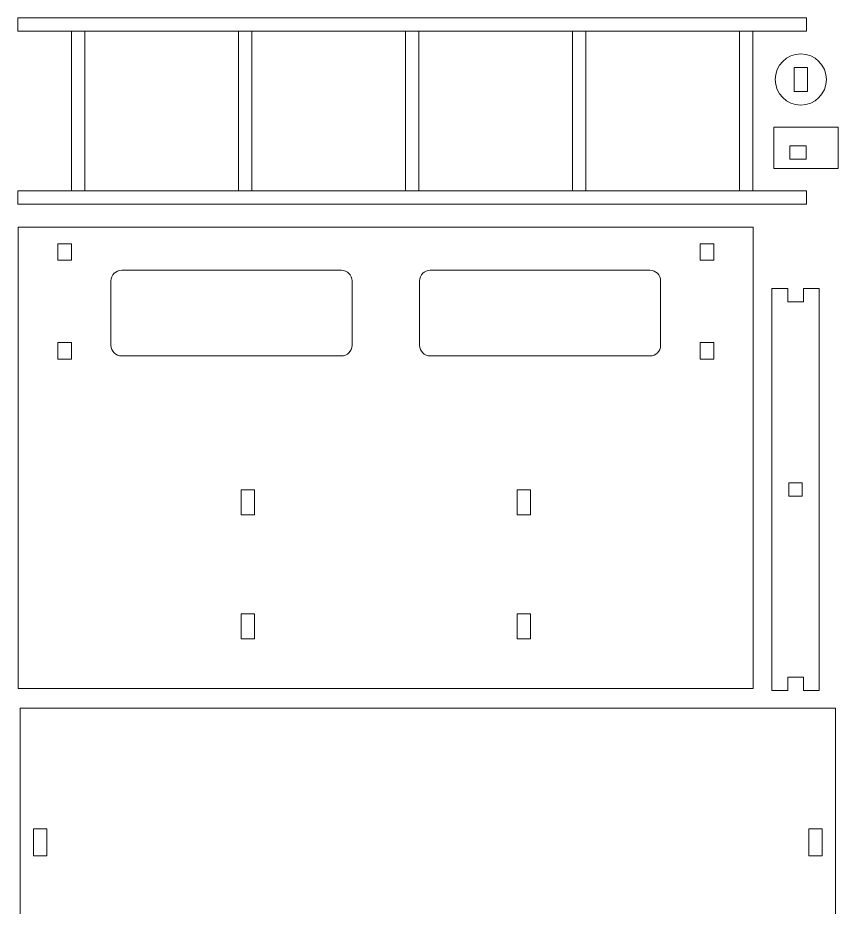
# Model space of a CAD drawing. Header units: centimetres. Extents: x -89 to 134, y -61 to -11.
# Drawn here: x -89.49 to -73.88, y -29.56 to -12.63 of the extents above; entities that cross this region are included whole.
import ezdxf

# ---------------------------------------------------------------- set-up
doc = ezdxf.new("R2010")
doc.units = ezdxf.units.CM
doc.header["$MEASUREMENT"] = 0
doc.layers.add('Camada 1', color=7, linetype='Continuous')

msp = doc.modelspace()

# ---------------------------------------------------------------- linework, layer by layer
at = {"layer": 'Camada 1', "lineweight": 9}
for points, knots in [([(-88.47477, -15.92471), (-88.47477, -15.92471), (-89.49464, -15.92471), (-89.49464, -15.92471), (-89.49464, -15.92471), (-89.49464, -15.92471), (-89.49464, -16.17968), (-89.49464, -16.17968), (-89.49464, -16.17968), (-89.49464, -16.17968), (-74.48257, -16.17968), (-74.48257, -16.17968), (-74.48257, -16.17968), (-74.48257, -16.17968), (-74.48257, -15.92471), (-74.48257, -15.92471), (-74.48257, -15.92471), (-74.48257, -15.92471), (-75.50244, -15.92471), (-75.50244, -15.92471), (-75.50244, -15.92471), (-75.50244, -15.92471), (-75.50244, -12.88548), (-75.50244, -12.88548), (-75.50244, -12.88548), (-75.50244, -12.88548), (-74.48257, -12.88548), (-74.48257, -12.88548), (-74.48257, -12.88548), (-74.48257, -12.88548), (-74.48257, -12.63052), (-74.48257, -12.63052), (-74.48257, -12.63052), (-74.48257, -12.63052), (-89.49464, -12.63052), (-89.49464, -12.63052), (-89.49464, -12.63052), (-89.49464, -12.63052), (-89.49464, -12.88548), (-89.49464, -12.88548), (-89.49464, -12.88548), (-89.49464, -12.88548), (-88.47477, -12.88548), (-88.47477, -12.88548), (-88.47477, -12.88548), (-88.47477, -12.88548), (-88.47477, -15.92471), (-88.47477, -15.92471)], [0, 0, 0, 0, 0.07692308, 0.07692308, 0.07692308, 0.07692308, 0.15384615, 0.15384615, 0.15384615, 0.15384615, 0.23076923, 0.23076923, 0.23076923, 0.23076923, 0.30769231, 0.30769231, 0.30769231, 0.30769231, 0.38461538, 0.38461538, 0.38461538, 0.38461538, 0.46153846, 0.46153846, 0.46153846, 0.46153846, 0.53846154, 0.53846154, 0.53846154, 0.53846154, 0.61538462, 0.61538462, 0.61538462, 0.61538462, 0.69230769, 0.69230769, 0.69230769, 0.69230769, 0.76923077, 0.76923077, 0.76923077, 0.76923077, 0.84615385, 0.84615385, 0.84615385, 0.84615385, 1, 1, 1, 1]), ([(-85.29542, -12.88548), (-85.29542, -12.88548), (-85.29542, -15.92471), (-85.29542, -15.92471), (-85.29542, -15.92471), (-85.29542, -15.92471), (-88.2198, -15.92471), (-88.2198, -15.92471), (-88.2198, -15.92471), (-88.2198, -15.92471), (-88.2198, -12.88548), (-88.2198, -12.88548), (-88.2198, -12.88548), (-88.2198, -12.88548), (-85.29542, -12.88548), (-85.29542, -12.88548)], [0, 0, 0, 0, 0.2, 0.2, 0.2, 0.2, 0.4, 0.4, 0.4, 0.4, 0.6, 0.6, 0.6, 0.6, 1, 1, 1, 1]), ([(-85.04046, -15.92471), (-85.04046, -15.92471), (-85.04046, -12.88548), (-85.04046, -12.88548), (-85.04046, -12.88548), (-85.04046, -12.88548), (-82.11608, -12.88548), (-82.11608, -12.88548), (-82.11608, -12.88548), (-82.11608, -12.88548), (-82.11608, -15.92471), (-82.11608, -15.92471), (-82.11608, -15.92471), (-82.11608, -15.92471), (-85.04046, -15.92471), (-85.04046, -15.92471)], [0, 0, 0, 0, 0.2, 0.2, 0.2, 0.2, 0.4, 0.4, 0.4, 0.4, 0.6, 0.6, 0.6, 0.6, 1, 1, 1, 1]), ([(-81.86112, -15.92471), (-81.86112, -15.92471), (-81.86112, -12.88548), (-81.86112, -12.88548), (-81.86112, -12.88548), (-81.86112, -12.88548), (-78.93674, -12.88548), (-78.93674, -12.88548), (-78.93674, -12.88548), (-78.93674, -12.88548), (-78.93674, -15.92471), (-78.93674, -15.92471), (-78.93674, -15.92471), (-78.93674, -15.92471), (-81.86112, -15.92471), (-81.86112, -15.92471)], [0, 0, 0, 0, 0.2, 0.2, 0.2, 0.2, 0.4, 0.4, 0.4, 0.4, 0.6, 0.6, 0.6, 0.6, 1, 1, 1, 1]), ([(-75.75741, -12.88548), (-75.75741, -12.88548), (-75.75741, -15.92471), (-75.75741, -15.92471), (-75.75741, -15.92471), (-75.75741, -15.92471), (-78.68178, -15.92471), (-78.68178, -15.92471), (-78.68178, -15.92471), (-78.68178, -15.92471), (-78.68178, -12.88548), (-78.68178, -12.88548), (-78.68178, -12.88548), (-78.68178, -12.88548), (-75.75741, -12.88548), (-75.75741, -12.88548)], [0, 0, 0, 0, 0.2, 0.2, 0.2, 0.2, 0.4, 0.4, 0.4, 0.4, 0.6, 0.6, 0.6, 0.6, 1, 1, 1, 1]), ([(-74.58861, -13.31885), (-74.32006, -13.31885), (-74.10236, -13.53655), (-74.10236, -13.8051), (-74.10236, -13.8051), (-74.10236, -14.07365), (-74.32006, -14.29135), (-74.58861, -14.29135), (-74.58861, -14.29135), (-74.85716, -14.29135), (-75.07486, -14.07365), (-75.07486, -13.8051), (-75.07486, -13.8051), (-75.07486, -13.53655), (-74.85716, -13.31885), (-74.58861, -13.31885)], [0, 0, 0, 0, 0.2, 0.2, 0.2, 0.2, 0.4, 0.4, 0.4, 0.4, 0.6, 0.6, 0.6, 0.6, 1, 1, 1, 1]), ([(-74.46112, -13.57563), (-74.46112, -13.57563), (-74.46112, -14.03457), (-74.46112, -14.03457), (-74.46112, -14.03457), (-74.46112, -14.03457), (-74.71608, -14.03457), (-74.71608, -14.03457), (-74.71608, -14.03457), (-74.71608, -14.03457), (-74.71608, -13.57563), (-74.71608, -13.57563), (-74.71608, -13.57563), (-74.71608, -13.57563), (-74.46112, -13.57563), (-74.46112, -13.57563)], [0, 0, 0, 0, 0.2, 0.2, 0.2, 0.2, 0.4, 0.4, 0.4, 0.4, 0.6, 0.6, 0.6, 0.6, 1, 1, 1, 1]), ([(-73.87659, -15.49712), (-73.87659, -15.49712), (-75.10073, -15.49713), (-75.10073, -15.49713), (-75.10073, -15.49713), (-75.10073, -15.49713), (-75.10034, -14.71327), (-75.10034, -14.71327), (-75.10034, -14.71327), (-75.10034, -14.71327), (-73.8765, -14.71306), (-73.8765, -14.71306), (-73.8765, -14.71306), (-73.8765, -14.71306), (-73.87659, -15.49712), (-73.87659, -15.49712)], [0, 0, 0, 0, 0.2, 0.2, 0.2, 0.2, 0.4, 0.4, 0.4, 0.4, 0.6, 0.6, 0.6, 0.6, 1, 1, 1, 1]), ([(-74.48848, -15.31958), (-74.48848, -15.31958), (-74.79452, -15.31954), (-74.79452, -15.31954), (-74.79452, -15.31954), (-74.79452, -15.31954), (-74.7945, -15.06459), (-74.7945, -15.06459), (-74.7945, -15.06459), (-74.7945, -15.06459), (-74.48846, -15.06466), (-74.48846, -15.06466), (-74.48846, -15.06466), (-74.48846, -15.06466), (-74.48848, -15.31958), (-74.48848, -15.31958)], [0, 0, 0, 0, 0.2, 0.2, 0.2, 0.2, 0.4, 0.4, 0.4, 0.4, 0.6, 0.6, 0.6, 0.6, 1, 1, 1, 1]), ([(-89.4848, -25.39257), (-89.4848, -25.39257), (-75.49242, -25.39257), (-75.49242, -25.39257), (-75.49242, -25.39257), (-75.49242, -25.39257), (-75.49242, -16.61762), (-75.49242, -16.61762), (-75.49242, -16.61762), (-75.49242, -16.61762), (-89.4848, -16.61762), (-89.4848, -16.61762), (-89.4848, -16.61762), (-89.4848, -16.61762), (-89.4848, -25.39257), (-89.4848, -25.39257)], [0, 0, 0, 0, 0.2, 0.2, 0.2, 0.2, 0.4, 0.4, 0.4, 0.4, 0.6, 0.6, 0.6, 0.6, 1, 1, 1, 1]), ([(-88.73013, -17.24465), (-88.73013, -17.24465), (-88.73013, -16.93114), (-88.73013, -16.93114), (-88.73013, -16.93114), (-88.73013, -16.93114), (-88.47516, -16.93114), (-88.47516, -16.93114), (-88.47516, -16.93114), (-88.47516, -16.93114), (-88.47516, -17.24465), (-88.47516, -17.24465), (-88.47516, -17.24465), (-88.47516, -17.24465), (-88.73013, -17.24465), (-88.73013, -17.24465)], [0, 0, 0, 0, 0.2, 0.2, 0.2, 0.2, 0.4, 0.4, 0.4, 0.4, 0.6, 0.6, 0.6, 0.6, 1, 1, 1, 1]), ([(-76.50206, -17.24465), (-76.50206, -17.24465), (-76.24709, -17.24465), (-76.24709, -17.24465), (-76.24709, -17.24465), (-76.24709, -17.24465), (-76.24709, -16.93114), (-76.24709, -16.93114), (-76.24709, -16.93114), (-76.24709, -16.93114), (-76.50206, -16.93114), (-76.50206, -16.93114), (-76.50206, -16.93114), (-76.50206, -16.93114), (-76.50206, -17.24465), (-76.50206, -17.24465)], [0, 0, 0, 0, 0.2, 0.2, 0.2, 0.2, 0.4, 0.4, 0.4, 0.4, 0.6, 0.6, 0.6, 0.6, 1, 1, 1, 1]), ([(-83.13105, -17.6375), (-83.13105, -17.6375), (-83.13105, -18.86134), (-83.13105, -18.86134), (-83.13105, -18.86134), (-83.13105, -18.97517), (-83.22243, -19.06532), (-83.33503, -19.06532), (-83.33503, -19.06532), (-83.33503, -19.06532), (-87.51651, -19.06532), (-87.51651, -19.06532), (-87.51651, -19.06532), (-87.62913, -19.06532), (-87.7205, -18.97517), (-87.7205, -18.86134), (-87.7205, -18.86134), (-87.7205, -18.86134), (-87.7205, -17.6375), (-87.7205, -17.6375), (-87.7205, -17.6375), (-87.7205, -17.52369), (-87.62918, -17.43352), (-87.51651, -17.43352), (-87.51651, -17.43352), (-87.51651, -17.43352), (-83.33503, -17.43352), (-83.33503, -17.43352), (-83.33503, -17.43352), (-83.22097, -17.43352), (-83.13105, -17.52503), (-83.13105, -17.6375)], [0, 0, 0, 0, 0.11111111, 0.11111111, 0.11111111, 0.11111111, 0.22222222, 0.22222222, 0.22222222, 0.22222222, 0.33333333, 0.33333333, 0.33333333, 0.33333333, 0.44444444, 0.44444444, 0.44444444, 0.44444444, 0.55555556, 0.55555556, 0.55555556, 0.55555556, 0.66666667, 0.66666667, 0.66666667, 0.66666667, 0.77777778, 0.77777778, 0.77777778, 0.77777778, 1, 1, 1, 1]), ([(-77.25673, -17.6375), (-77.25673, -17.6375), (-77.25673, -18.86134), (-77.25673, -18.86134), (-77.25673, -18.86134), (-77.25673, -18.97517), (-77.34811, -19.06532), (-77.4607, -19.06532), (-77.4607, -19.06532), (-77.4607, -19.06532), (-81.64219, -19.06532), (-81.64219, -19.06532), (-81.64219, -19.06532), (-81.7548, -19.06532), (-81.84617, -18.97518), (-81.84617, -18.86134), (-81.84617, -18.86134), (-81.84617, -18.86134), (-81.84617, -17.6375), (-81.84617, -17.6375), (-81.84617, -17.6375), (-81.84617, -17.52368), (-81.75485, -17.43352), (-81.64219, -17.43352), (-81.64219, -17.43352), (-81.64219, -17.43352), (-77.4607, -17.43352), (-77.4607, -17.43352), (-77.4607, -17.43352), (-77.34779, -17.43352), (-77.25673, -17.52421), (-77.25673, -17.6375)], [0, 0, 0, 0, 0.11111111, 0.11111111, 0.11111111, 0.11111111, 0.22222222, 0.22222222, 0.22222222, 0.22222222, 0.33333333, 0.33333333, 0.33333333, 0.33333333, 0.44444444, 0.44444444, 0.44444444, 0.44444444, 0.55555556, 0.55555556, 0.55555556, 0.55555556, 0.66666667, 0.66666667, 0.66666667, 0.66666667, 0.77777778, 0.77777778, 0.77777778, 0.77777778, 1, 1, 1, 1]), ([(-74.539, -25.17465), (-74.539, -25.17465), (-74.539, -25.42963), (-74.539, -25.42963), (-74.539, -25.42963), (-74.539, -25.42963), (-74.23978, -25.42963), (-74.23978, -25.42963), (-74.23978, -25.42963), (-74.23978, -25.42963), (-74.23978, -17.78056), (-74.23978, -17.78056), (-74.23978, -17.78056), (-74.23978, -17.78056), (-74.539, -17.78056), (-74.539, -17.78056), (-74.539, -17.78056), (-74.539, -17.78056), (-74.539, -18.03553), (-74.539, -18.03553), (-74.539, -18.03553), (-74.539, -18.03553), (-74.83822, -18.03553), (-74.83822, -18.03553), (-74.83822, -18.03553), (-74.83822, -18.03553), (-74.83822, -17.78056), (-74.83822, -17.78056), (-74.83822, -17.78056), (-74.83822, -17.78056), (-75.13744, -17.78056), (-75.13744, -17.78056), (-75.13744, -17.78056), (-75.13744, -17.78056), (-75.13744, -25.42963), (-75.13744, -25.42963), (-75.13744, -25.42963), (-75.13744, -25.42963), (-74.83822, -25.42963), (-74.83822, -25.42963), (-74.83822, -25.42963), (-74.83822, -25.42963), (-74.83822, -25.17465), (-74.83822, -25.17465), (-74.83822, -25.17465), (-74.83822, -25.17465), (-74.539, -25.17465), (-74.539, -25.17465)], [0, 0, 0, 0, 0.07692308, 0.07692308, 0.07692308, 0.07692308, 0.15384615, 0.15384615, 0.15384615, 0.15384615, 0.23076923, 0.23076923, 0.23076923, 0.23076923, 0.30769231, 0.30769231, 0.30769231, 0.30769231, 0.38461538, 0.38461538, 0.38461538, 0.38461538, 0.46153846, 0.46153846, 0.46153846, 0.46153846, 0.53846154, 0.53846154, 0.53846154, 0.53846154, 0.61538462, 0.61538462, 0.61538462, 0.61538462, 0.69230769, 0.69230769, 0.69230769, 0.69230769, 0.76923077, 0.76923077, 0.76923077, 0.76923077, 0.84615385, 0.84615385, 0.84615385, 0.84615385, 1, 1, 1, 1]), ([(-88.47516, -18.81222), (-88.47516, -18.81222), (-88.47516, -19.12574), (-88.47516, -19.12574), (-88.47516, -19.12574), (-88.47516, -19.12574), (-88.73013, -19.12574), (-88.73013, -19.12574), (-88.73013, -19.12574), (-88.73013, -19.12574), (-88.73013, -18.81222), (-88.73013, -18.81222), (-88.73013, -18.81222), (-88.73013, -18.81222), (-88.47516, -18.81222), (-88.47516, -18.81222)], [0, 0, 0, 0, 0.2, 0.2, 0.2, 0.2, 0.4, 0.4, 0.4, 0.4, 0.6, 0.6, 0.6, 0.6, 1, 1, 1, 1]), ([(-76.24709, -19.12574), (-76.24709, -19.12574), (-76.24709, -18.81222), (-76.24709, -18.81222), (-76.24709, -18.81222), (-76.24709, -18.81222), (-76.50206, -18.81222), (-76.50206, -18.81222), (-76.50206, -18.81222), (-76.50206, -18.81222), (-76.50206, -19.12574), (-76.50206, -19.12574), (-76.50206, -19.12574), (-76.50206, -19.12574), (-76.24709, -19.12574), (-76.24709, -19.12574)], [0, 0, 0, 0, 0.2, 0.2, 0.2, 0.2, 0.4, 0.4, 0.4, 0.4, 0.6, 0.6, 0.6, 0.6, 1, 1, 1, 1]), ([(-74.56112, -21.47761), (-74.56112, -21.47761), (-74.81611, -21.47761), (-74.81611, -21.47761), (-74.81611, -21.47761), (-74.81611, -21.47761), (-74.81611, -21.73257), (-74.81611, -21.73257), (-74.81611, -21.73257), (-74.81611, -21.73257), (-74.56112, -21.73257), (-74.56112, -21.73257), (-74.56112, -21.73257), (-74.56112, -21.73257), (-74.56112, -21.47761), (-74.56112, -21.47761)], [0, 0, 0, 0, 0.2, 0.2, 0.2, 0.2, 0.4, 0.4, 0.4, 0.4, 0.6, 0.6, 0.6, 0.6, 1, 1, 1, 1]), ([(-85.24228, -21.61365), (-85.24228, -21.61365), (-84.9873, -21.61365), (-84.9873, -21.61365), (-84.9873, -21.61365), (-84.9873, -21.61365), (-84.9873, -22.08602), (-84.9873, -22.08602), (-84.9873, -22.08602), (-84.9873, -22.08602), (-85.24228, -22.08602), (-85.24228, -22.08602), (-85.24228, -22.08602), (-85.24228, -22.08602), (-85.24228, -21.61365), (-85.24228, -21.61365)], [0, 0, 0, 0, 0.2, 0.2, 0.2, 0.2, 0.4, 0.4, 0.4, 0.4, 0.6, 0.6, 0.6, 0.6, 1, 1, 1, 1]), ([(-79.73495, -22.08602), (-79.73495, -22.08602), (-79.73495, -21.61365), (-79.73495, -21.61365), (-79.73495, -21.61365), (-79.73495, -21.61365), (-79.98992, -21.61365), (-79.98992, -21.61365), (-79.98992, -21.61365), (-79.98992, -21.61365), (-79.98992, -22.08602), (-79.98992, -22.08602), (-79.98992, -22.08602), (-79.98992, -22.08602), (-79.73495, -22.08602), (-79.73495, -22.08602)], [0, 0, 0, 0, 0.2, 0.2, 0.2, 0.2, 0.4, 0.4, 0.4, 0.4, 0.6, 0.6, 0.6, 0.6, 1, 1, 1, 1]), ([(-85.24228, -23.97547), (-85.24228, -23.97547), (-84.9873, -23.97547), (-84.9873, -23.97547), (-84.9873, -23.97547), (-84.9873, -23.97547), (-84.9873, -24.44783), (-84.9873, -24.44783), (-84.9873, -24.44783), (-84.9873, -24.44783), (-85.24228, -24.44783), (-85.24228, -24.44783), (-85.24228, -24.44783), (-85.24228, -24.44783), (-85.24228, -23.97547), (-85.24228, -23.97547)], [0, 0, 0, 0, 0.2, 0.2, 0.2, 0.2, 0.4, 0.4, 0.4, 0.4, 0.6, 0.6, 0.6, 0.6, 1, 1, 1, 1]), ([(-79.73495, -24.44783), (-79.73495, -24.44783), (-79.73495, -23.97547), (-79.73495, -23.97547), (-79.73495, -23.97547), (-79.73495, -23.97547), (-79.98992, -23.97547), (-79.98992, -23.97547), (-79.98992, -23.97547), (-79.98992, -23.97547), (-79.98992, -24.44783), (-79.98992, -24.44783), (-79.98992, -24.44783), (-79.98992, -24.44783), (-79.73495, -24.44783), (-79.73495, -24.44783)], [0, 0, 0, 0, 0.2, 0.2, 0.2, 0.2, 0.4, 0.4, 0.4, 0.4, 0.6, 0.6, 0.6, 0.6, 1, 1, 1, 1]), ([(-73.92761, -61.23955), (-73.92761, -61.23955), (-73.92761, -25.77065), (-73.92761, -25.77065), (-73.92761, -25.77065), (-73.92761, -25.77065), (-89.44962, -25.77065), (-89.44962, -25.77065), (-89.44962, -25.77065), (-89.44962, -25.77065), (-89.44962, -61.23955), (-89.44962, -61.23955), (-89.44962, -61.23955), (-89.44962, -61.23955), (-73.92761, -61.23955), (-73.92761, -61.23955)], [0, 0, 0, 0, 0.2, 0.2, 0.2, 0.2, 0.4, 0.4, 0.4, 0.4, 0.6, 0.6, 0.6, 0.6, 1, 1, 1, 1]), ([(-88.93968, -28.06537), (-88.93968, -28.06537), (-89.19465, -28.06537), (-89.19465, -28.06537), (-89.19465, -28.06537), (-89.19465, -28.06537), (-89.19465, -28.57531), (-89.19465, -28.57531), (-89.19465, -28.57531), (-89.19465, -28.57531), (-88.93968, -28.57531), (-88.93968, -28.57531), (-88.93968, -28.57531), (-88.93968, -28.57531), (-88.93968, -28.06537), (-88.93968, -28.06537)], [0, 0, 0, 0, 0.2, 0.2, 0.2, 0.2, 0.4, 0.4, 0.4, 0.4, 0.6, 0.6, 0.6, 0.6, 1, 1, 1, 1]), ([(-74.43755, -28.57531), (-74.43755, -28.57531), (-74.43755, -28.06537), (-74.43755, -28.06537), (-74.43755, -28.06537), (-74.43755, -28.06537), (-74.18258, -28.06537), (-74.18258, -28.06537), (-74.18258, -28.06537), (-74.18258, -28.06537), (-74.18258, -28.57531), (-74.18258, -28.57531), (-74.18258, -28.57531), (-74.18258, -28.57531), (-74.43755, -28.57531), (-74.43755, -28.57531)], [0, 0, 0, 0, 0.2, 0.2, 0.2, 0.2, 0.4, 0.4, 0.4, 0.4, 0.6, 0.6, 0.6, 0.6, 1, 1, 1, 1])]:
    msp.add_open_spline(points, degree=3, knots=knots, dxfattribs=at)
at = {"layer": 'Camada 1', "color": 140, "lineweight": 20}
for points in [[(-88.47477, -12.88548), (-88.47477, -12.88548), (-88.2198, -12.88548), (-88.2198, -12.88548)], [(-85.29543, -12.88548), (-85.29543, -12.88548), (-85.04046, -12.88548), (-85.04046, -12.88548)], [(-82.11609, -12.88548), (-82.11609, -12.88548), (-81.86112, -12.88548), (-81.86112, -12.88548)], [(-78.93675, -12.88548), (-78.93675, -12.88548), (-78.68178, -12.88548), (-78.68178, -12.88548)], [(-75.75741, -12.88548), (-75.75741, -12.88548), (-75.50244, -12.88548), (-75.50244, -12.88548)], [(-88.47477, -15.92471), (-88.47477, -15.92471), (-88.2198, -15.92471), (-88.2198, -15.92471)], [(-85.29543, -15.92471), (-85.29543, -15.92471), (-85.04046, -15.92471), (-85.04046, -15.92471)], [(-82.11609, -15.92471), (-82.11609, -15.92471), (-81.86112, -15.92471), (-81.86112, -15.92471)], [(-78.93675, -15.92471), (-78.93675, -15.92471), (-78.68178, -15.92471), (-78.68178, -15.92471)], [(-75.75741, -15.92471), (-75.75741, -15.92471), (-75.50244, -15.92471), (-75.50244, -15.92471)]]:
    msp.add_open_spline(points, degree=3, dxfattribs=at)

doc.saveas('drawing.dxf')
